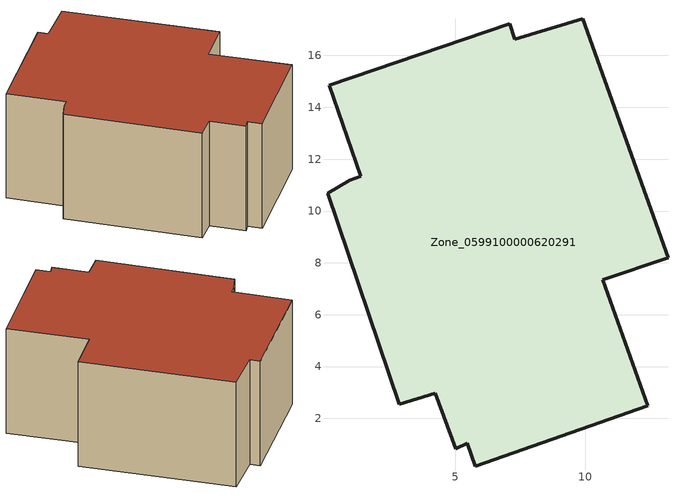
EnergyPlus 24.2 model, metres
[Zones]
Zone_0599100000620291
 floor ground (C_G): 5.46,1.04 5.01,0.82 4.22,2.96 2.84,2.54 0.06,10.69 0.92,11.19 1.35,11.33 0.14,14.85 7.1,17.22 7.29,16.62 9.92,17.41 13.2,8.2 10.69,7.34 12.42,2.49 5.77,0.16 z0.02
 wall outside (C_F): 0.92,11.19 0.06,10.69 2.84,2.54 4.22,2.96 5.01,0.82 5.46,1.04 5.77,0.16 12.42,2.49 10.69,7.34 13.2,8.2 9.92,17.41 7.29,16.62 7.1,17.22 0.14,14.85 1.35,11.33 0.92,11.19 z0.02:7.31
 roof outside (C_R): 5.01,0.82 5.46,1.04 5.77,0.16 12.42,2.49 10.69,7.34 13.2,8.2 9.92,17.41 7.29,16.62 7.1,17.22 0.14,14.85 1.35,11.33 0.92,11.19 0.06,10.69 2.84,2.54 4.22,2.96 z7.31
[BUILDING]
Pand.0599100000620291: North Axis=0; Terrain=City; Loads Convergence Tolerance Value=0.04; Temperature Convergence Tolerance Value=0.4; Solar Distribution=FullExterior; Maximum Number of Warmup Days=25; Minimum Number of Warmup Days=1
[Site:Location]
Rotterdam.The.Hague.AP_ZH_NLD Design_Conditions: Latitude=51.96; Longitude=4.45; Time Zone=1; Elevation=-4.5
[SITE:GROUNDTEMPERATURE:BUILDINGSURFACE]
18, 18, 18, 18, 18, 18, 18, 18, 18, 18, 18, 18
[MATERIAL] Thermal Absorptance=0.9; Solar Absorptance=0.7; Visible Absorptance=0.7
Name | Roughness | Thickness | Conductivity | Density | Specific Heat
G.D.1965 | MediumSmooth | 0.15 | 1 | 540 | 1210
F.D.1965 | Rough | 0.3 | 0.857143 | 1920 | 840
R.D.1965 | MediumRough | 0.2 | 0.08 | 1500 | 1000
[CONSTRUCTION]
C_G: G.D.1965
C_F: F.D.1965
C_R: R.D.1965
[ZONE]
Zone_0599100000620291: Type=1; Multiplier=1; Ceiling Height=Autocalculate; Volume=Autocalculate; Floor Area=autocalculate; Part of Total Floor Area=Yes
[ZONEINFILTRATION:DESIGNFLOWRATE]
Infil_Zone_0599100000620291: Zone or ZoneList or Space or SpaceList=Zone_0599100000620291; Schedule=AlwaysOn; Design Flow Rate Calculation Method=Flow/Area; Flow Rate per Floor Area=0.0042; Constant Term Coefficient=1; Temperature Term Coefficient=0; Velocity Term Coefficient=0; Velocity Squared Term Coefficient=0
[HVACTEMPLATE:ZONE:IDEALLOADSAIRSYSTEM]
Zone_0599100000620291: Maximum Heating Supply Air Temperature=50; Minimum Cooling Supply Air Temperature=13; Maximum Heating Supply Air Humidity Ratio=0.0156; Minimum Cooling Supply Air Humidity Ratio=0.0077; Heating Limit=NoLimit; Cooling Limit=NoLimit; Dehumidification Control Type=ConstantSensibleHeatRatio; Cooling Sensible Heat Ratio=0.7; Dehumidification Setpoint=60; Humidification Control Type=None; Humidification Setpoint=30; Outdoor Air Method=None; Outdoor Air Flow Rate per Person=0.00944; Outdoor Air Flow Rate per Zone Floor Area=0; Outdoor Air Flow Rate per Zone=0; Demand Controlled Ventilation Type=None; Outdoor Air Economizer Type=NoEconomizer; Heat Recovery Type=None; Sensible Heat Recovery Effectiveness=0.7; Latent Heat Recovery Effectiveness=0.65
[ZONECONTROL:THERMOSTAT]
ThermostatControl_Zone_0599100000620291: Zone or ZoneList=Zone_0599100000620291; Control Type Schedule=DualSetpointControlType; Control 1=Thermostat_Zone_0599100000620291; Temperature Difference Between Cutout And Setpoint=0
[THERMOSTATSETPOINT:DUALSETPOINT]
Thermostat_Zone_0599100000620291: Heating Setpoint Temperature Schedule=HeatingSetpoint_Zone_0599100000620291; Cooling Setpoint Temperature Schedule=CoolingSetpoint_Zone_0599100000620291
[SCHEDULE:COMPACT]
HeatingSetpoint_Zone_0599100000620291: Through: 12/31, For: AllDays, Until: 24:00, 21
CoolingSetpoint_Zone_0599100000620291: Through: 12/31, For: AllDays, Until: 24:00, 24
DualSetpointControlType: Through: 12/31, For: AllDays, Until: 24:00, 4
AlwaysOn: Through: 12/31, For: AllDays, Until: 24:00, 1
